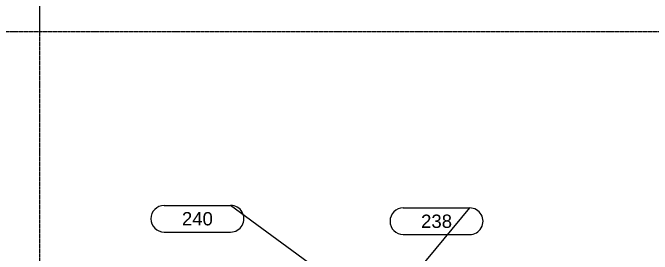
# Model space of a CAD drawing. Header units: inches. Extents: x -21257 to 11444, y 0 to 8704.
# Drawn here: x 4504 to 5081, y 7507 to 7725 of the extents above; entities that cross this region are included whole.
import ezdxf
from ezdxf.enums import TextEntityAlignment as Align

# ---------------------------------------------------------------- set-up
doc = ezdxf.new("R2010")
doc.units = ezdxf.units.IN
doc.header["$MEASUREMENT"] = 0
doc.linetypes.add('CENTER2', pattern=[1.125, 0.75, -0.125, 0.125, -0.125])
for name, color, linetype in [('200-CONV-NUMBERS', 4, 'Continuous'), ('Bldg_Cline', 8, 'CENTER2'), ('Bldg_Colnum', 8, 'Continuous')]:
    doc.layers.add(name, color=color, linetype=linetype)
doc.styles.get("Standard").update_dxf_attribs({"font": 'helvl.shx'})

# ---------------------------------------------------------------- blocks, each defined once
blk = doc.blocks.new('DCBLOCK')
at = {"linetype": 'Continuous'}
for p, q in [((-0.625, 0), (0, 0)), ((-0.625, -0.25), (0, -0.25))]:
    blk.add_line(p, q, dxfattribs=at)
for centre, start, end in [((-0.625, -0.125), 89.99998, 269.99994), ((0, -0.125), 269.99994, 89.99998)]:
    blk.add_arc(centre, 0.125, start, end)
blk.add_attdef('FORTNAITEM', text='', height=0.125).set_placement((-0.3125, -0.125), align=Align.MIDDLE_CENTER)
at = {"flags": 1}
blk.add_attdef('SERIALNUM', (-0.625, -0.3437), '', height=0.125, dxfattribs=at)
blk = doc.blocks.new('Promise-US15-100330-00-10-003 Bldg Colums')
at = {"layer": 'Bldg_Cline'}
for p, q in [((10035, 7192), (72, 7192)), ((10035, 7192), (74, 7192)), ((3600, 7192), (3600, 8))]:
    blk.add_line(p, q, dxfattribs=at)
at = {"layer": 'Bldg_Colnum'}
blk.add_line((3600, 7709.88), (3600, 7192), dxfattribs=at)

msp = doc.modelspace()

# ---------------------------------------------------------------- linework, layer by layer
at = {"layer": '200-CONV-NUMBERS', "linetype": 'Continuous'}
for p, q in [((4779.81, 7492.64, 252), (4700.59, 7550.77, 360)), ((4829.06, 7443.39, 252), (4916.5, 7548.52, 360))]:
    msp.add_line(p, q, dxfattribs=at)

# ---------------------------------------------------------------- block references
msp.add_blockref('Promise-US15-100330-00-10-003 Bldg Colums', (928.05, 515.51))
at = {"layer": '200-CONV-NUMBERS', "xscale": 96, "yscale": 96, "zscale": 96}
for p, values in [((4700.59, 7550.77, 360), {'FORTNAITEM': '240'}), ((4916.5, 7548.52, 360), {'FORTNAITEM': '238'})]:
    msp.add_blockref('DCBLOCK', p, dxfattribs=at).add_auto_attribs(values)

doc.saveas('drawing.dxf')
